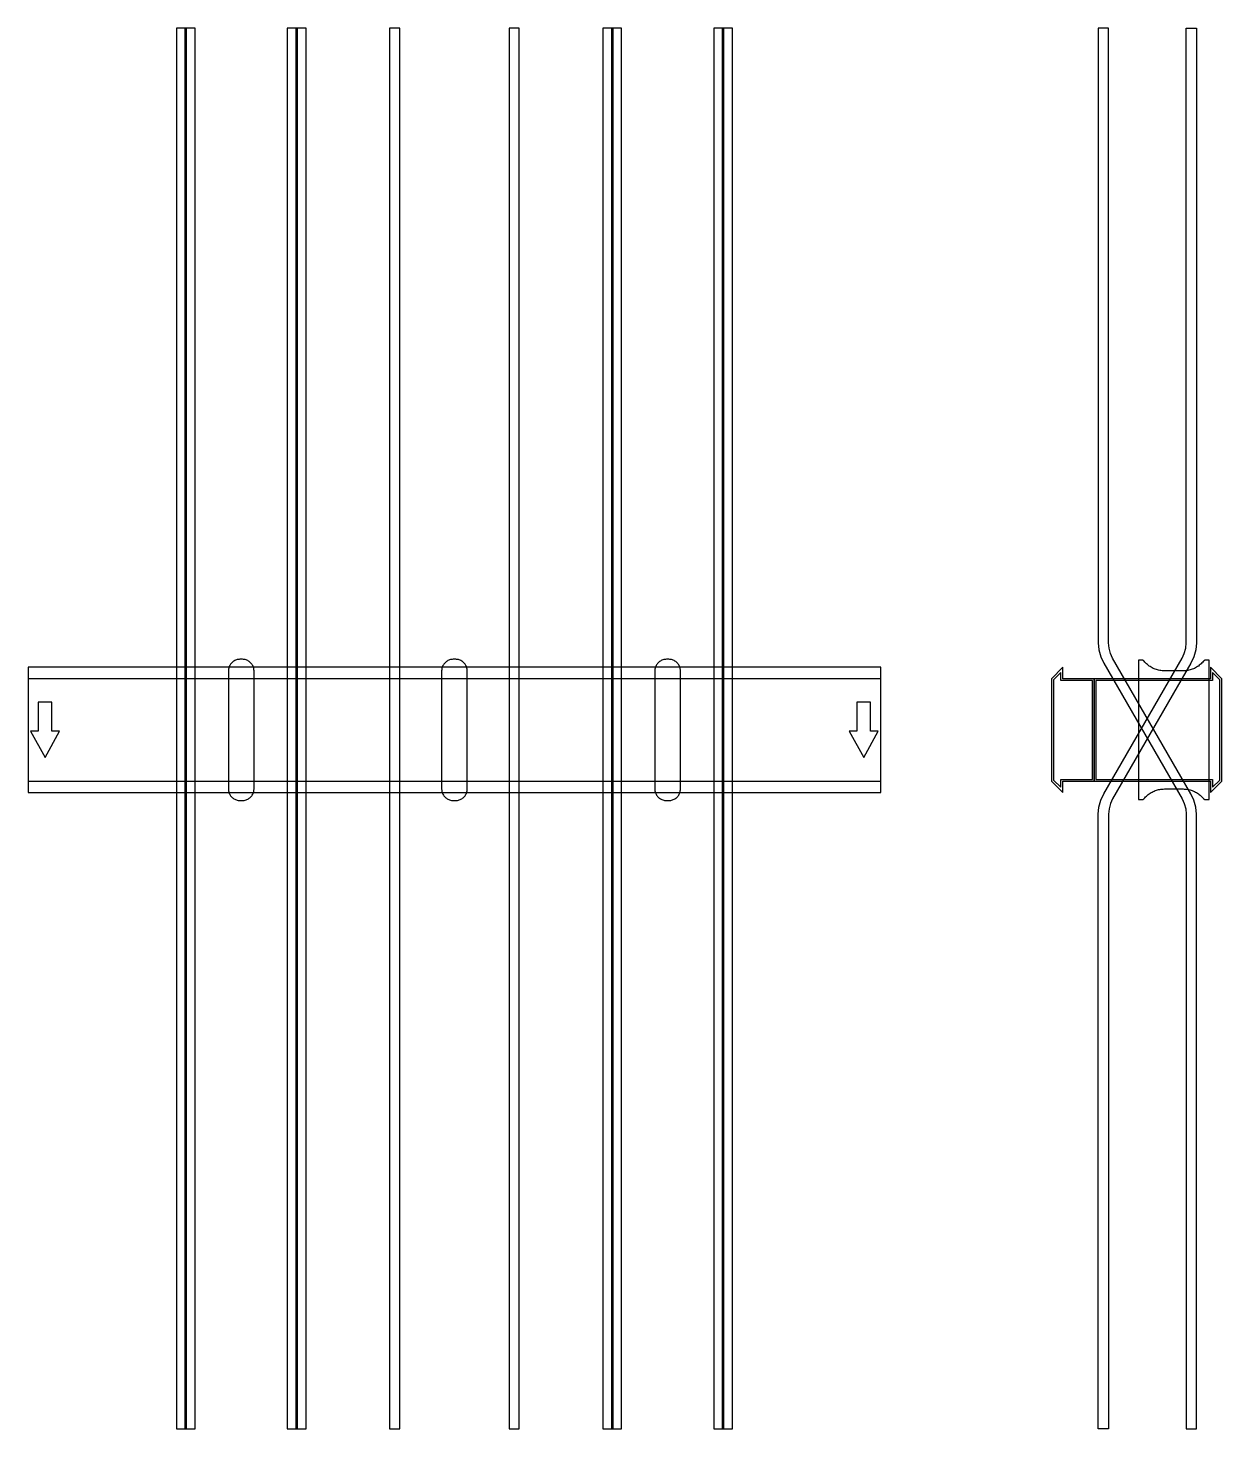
# Model space of a CAD drawing. Extents: x 0 to 1400, y -820 to 823.
import ezdxf

# ---------------------------------------------------------------- set-up
doc = ezdxf.new("R2010")
doc.units = 0
doc.layers.add('Halfen', color=7, linetype='CONTINUOUS')

msp = doc.modelspace()

# ---------------------------------------------------------------- linework, layer by layer
at = {"layer": 'Halfen', "color": 7}
for points in [[(186, -819.914), (186, 823.254), (174, 823.254), (174, -819.914)], [(196, -819.914), (196, 823.254), (184, 823.254), (184, -819.914)], [(316, -819.914), (316, 823.254), (304, 823.254), (304, -819.914)], [(326, -819.914), (326, 823.254), (314, 823.254), (314, -819.914)], [(436, -819.914), (436, 823.254), (424, 823.254), (424, -819.914)], [(576, -819.914), (576, 823.254), (564, 823.254), (564, -819.914)], [(686, -819.914), (686, 823.254), (674, 823.254), (674, -819.914)], [(696, -819.914), (696, 823.254), (684, 823.254), (684, -819.914)], [(816, -819.914), (816, 823.254), (804, 823.254), (804, -819.914)], [(826, -819.914), (826, 823.254), (814, 823.254), (814, -819.914)], [(1370, -819.914), (1370, -98.785), (1369.271, -90.449), (1367.105, -82.368), (1363.569, -74.785), (1271.823, 84.124), (1269.171, 89.812), (1267.547, 95.873), (1267, 102.124), (1267, 162.254), (1267, 823.254), (1255, 823.254), (1255, 162.254), (1255, 102.124), (1255.729, 93.789), (1257.895, 85.707), (1261.431, 78.124), (1353.177, -80.785), (1355.829, -86.472), (1357.453, -92.533), (1358, -98.785), (1358, -819.914)], [(1255, -819.914), (1255, -98.785), (1255.729, -90.449), (1257.895, -82.368), (1261.431, -74.785), (1353.177, 84.124), (1355.829, 89.812), (1357.453, 95.873), (1358, 102.124), (1358, 162.254), (1358, 823.254), (1370, 823.254), (1370, 162.254), (1370, 102.124), (1369.271, 93.789), (1367.105, 85.707), (1363.569, 78.124), (1271.823, -80.785), (1269.171, -86.472), (1267.547, -92.533), (1267, -98.785), (1267, -819.914)], [(265, -69.3), (265, -56.8), (265, 69.3), (264.958, 70.359), (264.834, 71.412), (264.627, 72.452), (264.339, 73.472), (263.972, 74.466), (263.529, 75.429), (263.011, 76.354), (262.422, 77.235), (261.765, 78.068), (261.046, 78.846), (260.268, 79.565), (259.435, 80.222), (258.554, 80.811), (257.629, 81.329), (256.666, 81.772), (255.672, 82.139), (254.652, 82.427), (253.612, 82.634), (252.559, 82.758), (251.5, 82.8), (248.5, 82.8), (247.441, 82.758), (246.388, 82.634), (245.348, 82.427), (244.328, 82.139), (243.334, 81.772), (242.371, 81.329), (241.446, 80.811), (240.565, 80.222), (239.732, 79.565), (238.954, 78.846), (238.235, 78.068), (237.578, 77.235), (236.989, 76.354), (236.471, 75.429), (236.028, 74.466), (235.661, 73.472), (235.373, 72.452), (235.166, 71.412), (235.042, 70.359), (235, 69.3), (235, -56.8), (235, -69.3), (235.042, -70.359), (235.166, -71.412), (235.373, -72.452), (235.661, -73.472), (236.028, -74.466), (236.471, -75.429), (236.989, -76.354), (237.578, -77.235), (238.235, -78.068), (238.954, -78.846), (239.732, -79.565), (240.565, -80.222), (241.446, -80.811), (242.371, -81.329), (243.334, -81.772), (244.328, -82.139), (245.348, -82.427), (246.388, -82.634), (247.441, -82.758), (248.5, -82.8), (251.5, -82.8), (252.559, -82.758), (253.612, -82.634), (254.652, -82.427), (255.672, -82.139), (256.666, -81.772), (257.629, -81.329), (258.554, -80.811), (259.435, -80.222), (260.268, -79.565), (261.046, -78.846), (261.765, -78.068), (262.422, -77.235), (263.011, -76.354), (263.529, -75.429), (263.972, -74.466), (264.339, -73.472), (264.627, -72.452), (264.834, -71.412), (264.958, -70.359), (265, -69.3)], [(515, -69.3), (515, -56.8), (515, 69.3), (514.958, 70.359), (514.834, 71.412), (514.627, 72.452), (514.339, 73.472), (513.972, 74.466), (513.529, 75.429), (513.011, 76.354), (512.422, 77.235), (511.765, 78.068), (511.046, 78.846), (510.268, 79.565), (509.435, 80.222), (508.554, 80.811), (507.629, 81.329), (506.666, 81.772), (505.672, 82.139), (504.652, 82.427), (503.612, 82.634), (502.559, 82.758), (501.5, 82.8), (498.5, 82.8), (497.441, 82.758), (496.388, 82.634), (495.348, 82.427), (494.328, 82.139), (493.334, 81.772), (492.371, 81.329), (491.446, 80.811), (490.565, 80.222), (489.732, 79.565), (488.954, 78.846), (488.235, 78.068), (487.578, 77.235), (486.989, 76.354), (486.471, 75.429), (486.028, 74.466), (485.661, 73.472), (485.373, 72.452), (485.166, 71.412), (485.042, 70.359), (485, 69.3), (485, -56.8), (485, -69.3), (485.042, -70.359), (485.166, -71.412), (485.373, -72.452), (485.661, -73.472), (486.028, -74.466), (486.471, -75.429), (486.989, -76.354), (487.578, -77.235), (488.235, -78.068), (488.954, -78.846), (489.732, -79.565), (490.565, -80.222), (491.446, -80.811), (492.371, -81.329), (493.334, -81.772), (494.328, -82.139), (495.348, -82.427), (496.388, -82.634), (497.441, -82.758), (498.5, -82.8), (501.5, -82.8), (502.559, -82.758), (503.612, -82.634), (504.652, -82.427), (505.672, -82.139), (506.666, -81.772), (507.629, -81.329), (508.554, -80.811), (509.435, -80.222), (510.268, -79.565), (511.046, -78.846), (511.765, -78.068), (512.422, -77.235), (513.011, -76.354), (513.529, -75.429), (513.972, -74.466), (514.339, -73.472), (514.627, -72.452), (514.834, -71.412), (514.958, -70.359), (515, -69.3)], [(765, -69.3), (765, -56.8), (765, 69.3), (764.958, 70.359), (764.834, 71.412), (764.627, 72.452), (764.339, 73.472), (763.972, 74.466), (763.529, 75.429), (763.011, 76.354), (762.422, 77.235), (761.765, 78.068), (761.046, 78.846), (760.268, 79.565), (759.435, 80.222), (758.554, 80.811), (757.629, 81.329), (756.666, 81.772), (755.672, 82.139), (754.652, 82.427), (753.612, 82.634), (752.559, 82.758), (751.5, 82.8), (748.5, 82.8), (747.441, 82.758), (746.388, 82.634), (745.348, 82.427), (744.328, 82.139), (743.334, 81.772), (742.371, 81.329), (741.446, 80.811), (740.565, 80.222), (739.732, 79.565), (738.954, 78.846), (738.235, 78.068), (737.578, 77.235), (736.989, 76.354), (736.471, 75.429), (736.028, 74.466), (735.661, 73.472), (735.373, 72.452), (735.166, 71.412), (735.042, 70.359), (735, 69.3), (735, -56.8), (735, -69.3), (735.042, -70.359), (735.166, -71.412), (735.373, -72.452), (735.661, -73.472), (736.028, -74.466), (736.471, -75.429), (736.989, -76.354), (737.578, -77.235), (738.235, -78.068), (738.954, -78.846), (739.732, -79.565), (740.565, -80.222), (741.446, -80.811), (742.371, -81.329), (743.334, -81.772), (744.328, -82.139), (745.348, -82.427), (746.388, -82.634), (747.441, -82.758), (748.5, -82.8), (751.5, -82.8), (752.559, -82.758), (753.612, -82.634), (754.652, -82.427), (755.672, -82.139), (756.666, -81.772), (757.629, -81.329), (758.554, -80.811), (759.435, -80.222), (760.268, -79.565), (761.046, -78.846), (761.765, -78.068), (762.422, -77.235), (763.011, -76.354), (763.529, -75.429), (763.972, -74.466), (764.339, -73.472), (764.627, -72.452), (764.834, -71.412), (764.958, -70.359), (765, -69.3)], [(0, -73.5), (1000, -73.5), (1000, 73.5), (0, 73.5)], [(1250, -60), (1250, 60), (1213.5, 60), (1213.5, 73.5), (1200, 60), (1200, -60), (1213.5, -73.5), (1213.5, -60)], [(1248, -58), (1248, 58), (1211, 58), (1211, 67.25), (1202.5, 58.75), (1202.5, -58.75), (1211, -67.25), (1211, -58)], [(1400, -60), (1400, 60), (1386.5, 73.5), (1386.5, 60), (1250, 60), (1250, -60), (1386.5, -60), (1386.5, -73.5)], [(1397.5, -58.75), (1397.5, 58.75), (1389, 67.25), (1389, 58), (1252, 58), (1252, -58), (1389, -58), (1389, -67.25)], [(1385, -81.8), (1385, 81.8), (1381, 81.8), (1380.846, 81.797), (1380.691, 81.786), (1380.538, 81.769), (1380.385, 81.746), (1380.234, 81.715), (1380.084, 81.678), (1379.936, 81.634), (1379.789, 81.584), (1379.646, 81.527), (1379.505, 81.464), (1379.366, 81.395), (1379.231, 81.32), (1379.1, 81.239), (1378.972, 81.153), (1378.848, 81.06), (1378.728, 80.963), (1378.613, 80.86), (1378.502, 80.752), (1378.397, 80.639), (1378.296, 80.522), (1377.41, 79.491), (1376.479, 78.5), (1375.505, 77.551), (1374.491, 76.646), (1373.437, 75.787), (1372.347, 74.975), (1371.222, 74.211), (1370.064, 73.499), (1368.876, 72.838), (1367.66, 72.23), (1366.418, 71.676), (1365.153, 71.178), (1363.867, 70.736), (1362.563, 70.351), (1361.243, 70.024), (1359.911, 69.756), (1358.567, 69.547), (1357.216, 69.397), (1355.859, 69.307), (1354.5, 69.277), (1332.5, 69.277), (1331.141, 69.307), (1329.784, 69.397), (1328.433, 69.547), (1327.089, 69.756), (1325.757, 70.024), (1324.437, 70.351), (1323.133, 70.736), (1321.847, 71.178), (1320.582, 71.676), (1319.34, 72.23), (1318.124, 72.838), (1316.936, 73.499), (1315.778, 74.211), (1314.653, 74.975), (1313.563, 75.787), (1312.509, 76.646), (1311.495, 77.551), (1310.521, 78.5), (1309.59, 79.491), (1308.704, 80.522), (1308.603, 80.639), (1308.498, 80.752), (1308.387, 80.86), (1308.272, 80.963), (1308.152, 81.06), (1308.028, 81.153), (1307.9, 81.239), (1307.769, 81.32), (1307.634, 81.395), (1307.495, 81.464), (1307.354, 81.527), (1307.211, 81.584), (1307.064, 81.634), (1306.916, 81.678), (1306.766, 81.715), (1306.615, 81.746), (1306.462, 81.769), (1306.309, 81.786), (1306.154, 81.797), (1306, 81.8), (1302, 81.8), (1302, -81.8), (1306, -81.8), (1306.154, -81.797), (1306.309, -81.786), (1306.462, -81.769), (1306.615, -81.746), (1306.766, -81.715), (1306.916, -81.678), (1307.064, -81.634), (1307.211, -81.584), (1307.354, -81.527), (1307.495, -81.464), (1307.634, -81.395), (1307.769, -81.32), (1307.9, -81.239), (1308.028, -81.153), (1308.152, -81.06), (1308.272, -80.963), (1308.387, -80.86), (1308.498, -80.752), (1308.603, -80.639), (1308.704, -80.522), (1309.59, -79.491), (1310.521, -78.5), (1311.495, -77.551), (1312.509, -76.646), (1313.563, -75.787), (1314.653, -74.975), (1315.778, -74.211), (1316.936, -73.499), (1318.124, -72.838), (1319.34, -72.23), (1320.582, -71.676), (1321.847, -71.178), (1323.133, -70.736), (1324.437, -70.351), (1325.757, -70.024), (1327.089, -69.756), (1328.433, -69.547), (1329.784, -69.397), (1331.141, -69.307), (1332.5, -69.277), (1354.5, -69.277), (1355.859, -69.307), (1357.216, -69.397), (1358.567, -69.547), (1359.911, -69.756), (1361.243, -70.024), (1362.563, -70.351), (1363.867, -70.736), (1365.153, -71.178), (1366.418, -71.676), (1367.66, -72.23), (1368.876, -72.838), (1370.064, -73.499), (1371.222, -74.211), (1372.347, -74.975), (1373.437, -75.787), (1374.491, -76.646), (1375.505, -77.551), (1376.479, -78.5), (1377.41, -79.491), (1378.296, -80.522), (1378.397, -80.639), (1378.502, -80.752), (1378.613, -80.86), (1378.728, -80.963), (1378.848, -81.06), (1378.972, -81.153), (1379.1, -81.239), (1379.231, -81.32), (1379.366, -81.395), (1379.505, -81.464), (1379.646, -81.527), (1379.789, -81.584), (1379.936, -81.634), (1380.084, -81.678), (1380.234, -81.715), (1380.385, -81.746), (1380.538, -81.769), (1380.691, -81.786), (1380.846, -81.797), (1381, -81.8)], [(0, -60), (1000, -60), (1000, 60), (0, 60)], [(20, -32.5), (37, -1.5), (28, -1.5), (28, 32.5), (12, 32.5), (12, -1.5), (3, -1.5)], [(980, -32.5), (997, -1.5), (988, -1.5), (988, 32.5), (972, 32.5), (972, -1.5), (963, -1.5)]]:
    msp.add_lwpolyline(points, close=True, dxfattribs=at)

doc.saveas('drawing.dxf')
